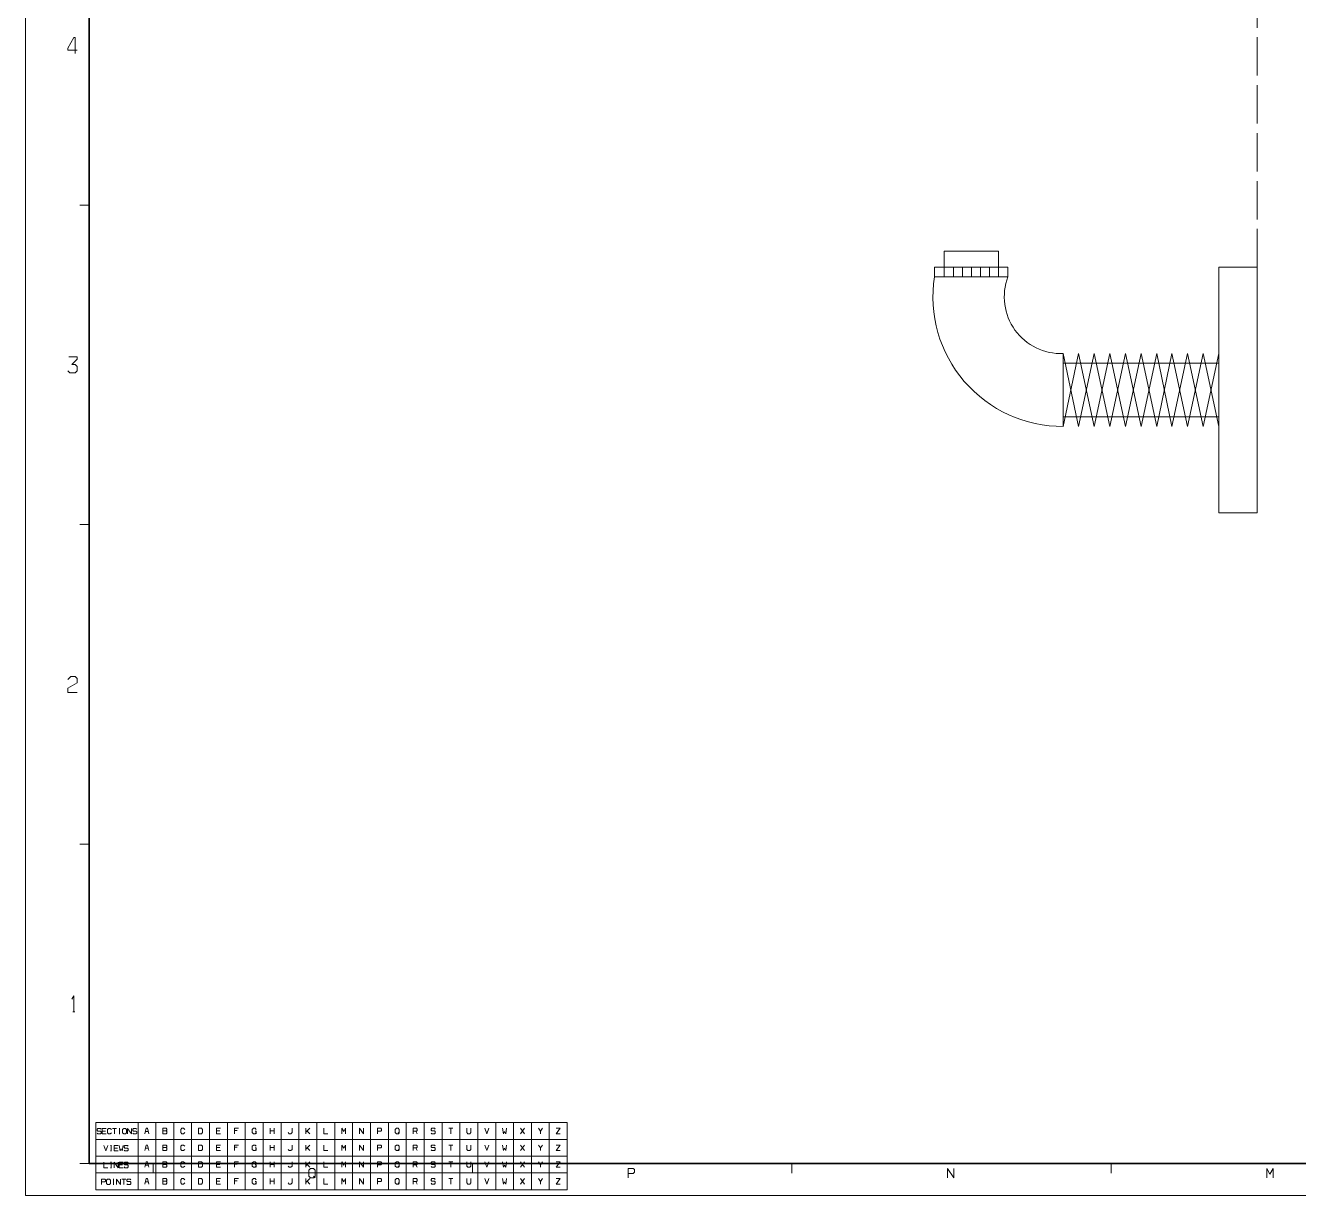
# Model space of a CAD drawing. Extents: x 3 to 1653, y -7 to 838.
# Drawn here: x 3.1 to 401.8, y -5.4 to 360.9 of the extents above; entities that cross this region are included whole.
import ezdxf

# ---------------------------------------------------------------- set-up
doc = ezdxf.new("R2010")
doc.units = 0
doc.linetypes.add('DASHED', pattern=[15, 12, -3])

msp = doc.modelspace()

# ---------------------------------------------------------------- linework, layer by layer
at = {"color": 3, "lineweight": 13}
for p, q in [((3.134, -5.388), (3.134, 835.612)), ((20.134, 204.612), (23.134, 204.612)), ((25.178, -3.57), (25.178, 17.43)), ((25.178, 17.43), (172.778, 17.43)), ((38.378, -3.57), (38.378, 17.43)), ((43.978, -3.57), (43.978, 17.43)), ((49.578, -3.57), (49.578, 17.43)), ((55.178, -3.57), (55.178, 17.43)), ((60.778, -3.57), (60.778, 17.43)), ((66.378, -3.57), (66.378, 17.43)), ((71.978, -3.57), (71.978, 17.43)), ((77.578, -3.57), (77.578, 17.43)), ((83.178, -3.57), (83.178, 17.43)), ((88.778, -3.57), (88.778, 17.43)), ((94.378, -3.57), (94.378, 17.43)), ((99.978, -3.57), (99.978, 17.43)), ((105.578, -3.57), (105.578, 17.43)), ((111.178, -3.57), (111.178, 17.43)), ((116.778, -3.57), (116.778, 17.43)), ((122.378, -3.57), (122.378, 17.43)), ((127.978, -3.57), (127.978, 17.43)), ((133.578, -3.57), (133.578, 17.43)), ((139.178, -3.57), (139.178, 17.43)), ((144.778, -3.57), (144.778, 17.43)), ((150.378, -3.57), (150.378, 17.43)), ((155.978, -3.57), (155.978, 17.43)), ((161.578, -3.57), (161.578, 17.43)), ((167.178, -3.57), (167.178, 17.43)), ((172.778, -3.57), (172.778, 17.43)), ((25.178, 12.18), (172.778, 12.18)), ((25.178, 6.93), (172.778, 6.93)), ((25.178, 1.68), (172.778, 1.68)), ((172.778, -3.57), (172.778, 1.68)), ((25.178, -3.57), (172.778, -3.57)), ((3.134, -5.388), (1653.134, -5.388))]:
    msp.add_line(p, q, dxfattribs=at)
at = {"color": 3, "lineweight": 35}
for p, q in [((23.134, 8.612), (23.134, 825.612)), ((23.134, 4.612), (23.134, 206.362)), ((23.134, 4.612), (1643.134, 4.612))]:
    msp.add_line(p, q, dxfattribs=at)
at = {"color": 7, "linetype": 'DASHED', "lineweight": 13}
msp.add_line((388.799, 285.165), (388.799, 424.196), dxfattribs=at)
at = {"color": 190, "lineweight": 13}
for p, q in [((20.134, 304.612), (23.134, 304.612)), ((20.134, 104.612), (23.134, 104.612)), ((20.134, 4.612), (23.134, 4.612)), ((43.134, 1.612), (43.134, 4.612)), ((143.134, 1.612), (143.134, 4.612)), ((243.134, 1.612), (243.134, 4.612)), ((343.134, 1.612), (343.134, 4.612))]:
    msp.add_line(p, q, dxfattribs=at)
at = {"color": 150, "lineweight": 13}
for p, q in [((290.789, 285.165), (290.789, 290.165)), ((290.789, 290.165), (307.789, 290.165)), ((307.789, 285.165), (307.789, 290.165)), ((287.789, 285.165), (310.789, 285.165)), ((287.789, 282.165), (287.789, 285.165)), ((290.789, 282.165), (290.789, 285.165)), ((293.789, 282.165), (293.789, 285.165)), ((296.589, 282.165), (296.589, 285.165)), ((299.389, 282.165), (299.389, 285.165)), ((302.189, 282.165), (302.189, 285.165)), ((304.989, 282.165), (304.989, 285.165)), ((307.789, 282.165), (307.789, 285.165)), ((310.789, 282.165), (310.789, 285.165)), ((376.799, 208.337), (376.799, 285.165)), ((376.799, 285.165), (388.799, 285.165)), ((388.799, 208.337), (388.799, 285.165)), ((287.789, 282.165), (310.789, 282.165)), ((328.075, 235.337), (328.075, 258.165)), ((328.075, 258.165), (332.883, 235.337)), ((328.075, 235.337), (332.883, 258.165)), ((328.075, 255.165), (376.799, 255.165)), ((332.883, 258.165), (337.783, 235.337)), ((332.883, 235.337), (337.783, 258.165)), ((337.783, 258.165), (342.683, 235.337)), ((337.783, 235.337), (342.683, 258.165)), ((342.683, 258.165), (347.583, 235.337)), ((342.683, 235.337), (347.583, 258.165)), ((347.583, 258.165), (352.483, 235.337)), ((347.583, 235.337), (352.483, 258.165)), ((352.483, 258.165), (357.383, 235.337)), ((352.483, 235.337), (357.383, 258.165)), ((357.383, 258.165), (362.099, 235.337)), ((357.383, 235.337), (362.099, 258.165)), ((362.099, 258.165), (366.999, 235.337)), ((362.099, 235.337), (366.999, 258.165)), ((366.999, 235.337), (371.899, 258.165)), ((366.999, 258.165), (371.899, 235.337)), ((371.899, 235.337), (376.799, 258.165)), ((371.899, 258.165), (376.799, 235.337)), ((328.075, 238.337), (376.799, 238.337)), ((376.799, 208.337), (388.799, 208.337))]:
    msp.add_line(p, q, dxfattribs=at)
at = {"color": 190, "lineweight": 13}
for points in [[(18.652, 352.111), (18.652, 357.111), (18.325, 357.111), (16.361, 353.778), (16.361, 353.111), (19.307, 353.111)], [(16.361, 252.778), (17.016, 252.111), (18.652, 252.111), (19.307, 252.778), (19.307, 254.111), (18.652, 254.778), (17.67, 254.778), (19.307, 256.445), (19.307, 257.111), (16.688, 257.111)], [(16.361, 156.112), (17.343, 157.112), (18.652, 157.112), (19.307, 156.445), (19.307, 155.112), (16.361, 153.445), (16.361, 152.112), (19.307, 152.112)], [(17.65, 56.099), (18.305, 57.099), (18.305, 52.099)], [(17.977, 52.099), (18.632, 52.099)], [(93.299, 0.712), (93.85, 0.112)], [(191.832, 1.512), (193.483, 1.512), (193.85, 1.912), (193.85, 2.712), (193.483, 3.112), (191.832, 3.112), (191.832, 0.112)], [(291.832, 0.112), (291.832, 3.112), (293.85, 0.112), (293.85, 3.112)], [(391.832, 0.112), (391.832, 3.112), (392.841, 1.312), (393.85, 3.112), (393.85, 0.112)]]:
    msp.add_lwpolyline(points, dxfattribs=at)
at = {"color": 2, "lineweight": 13}
for points in [[(25.615, 14.104), (25.842, 13.877), (26.635, 13.877), (26.862, 14.104), (26.862, 14.557), (26.635, 14.784), (25.842, 14.784), (25.615, 15.011), (25.615, 15.351), (25.842, 15.577), (26.635, 15.577), (26.862, 15.351)], [(28.449, 15.577), (27.202, 15.577), (27.202, 13.877), (28.449, 13.877)], [(27.202, 14.784), (28.222, 14.784)], [(30.035, 15.237), (29.695, 15.577), (29.129, 15.577), (28.789, 15.237), (28.789, 14.217), (29.129, 13.877), (29.695, 13.877), (30.035, 14.217)], [(30.375, 15.577), (31.622, 15.577)], [(30.999, 13.877), (30.999, 15.577)], [(32.472, 15.577), (32.699, 15.577)], [(32.472, 13.877), (32.699, 13.877)], [(32.585, 13.877), (32.585, 15.577)], [(35.135, 13.877), (35.135, 15.577), (36.382, 13.877), (36.382, 15.577)], [(36.722, 14.104), (36.949, 13.877), (37.742, 13.877), (37.969, 14.104), (37.969, 14.557), (37.742, 14.784), (36.949, 14.784), (36.722, 15.011), (36.722, 15.351), (36.949, 15.577), (37.742, 15.577), (37.969, 15.351)], [(41.802, 13.955), (41.377, 15.655), (40.98, 15.655), (40.555, 13.955)], [(40.725, 14.635), (41.632, 14.635)], [(46.155, 14.862), (47.175, 14.862), (47.402, 15.088), (47.402, 15.428), (47.175, 15.655), (46.155, 15.655), (46.155, 13.955), (47.175, 13.955), (47.402, 14.182), (47.402, 14.635), (47.175, 14.862)], [(53.002, 15.315), (52.662, 15.655), (52.095, 15.655), (51.755, 15.315), (51.755, 14.295), (52.095, 13.955), (52.662, 13.955), (53.002, 14.295)], [(64.202, 15.655), (62.955, 15.655), (62.955, 13.955), (64.202, 13.955)], [(62.955, 14.862), (63.975, 14.862)], [(69.802, 15.655), (68.555, 15.655), (68.555, 13.955)], [(68.555, 14.975), (69.462, 14.975)], [(75.402, 14.295), (75.062, 13.955), (74.495, 13.955), (74.155, 14.295), (74.155, 15.315), (74.495, 15.655), (75.062, 15.655), (75.402, 15.315)], [(75.062, 14.748), (75.402, 14.748), (75.402, 13.955)], [(79.755, 13.955), (79.755, 15.655)], [(79.755, 14.862), (81.002, 14.862)], [(81.002, 15.655), (81.002, 13.955)], [(85.355, 14.295), (85.695, 13.955), (86.262, 13.955), (86.602, 14.295), (86.602, 15.655)], [(90.955, 15.655), (90.955, 13.955)], [(90.955, 14.408), (92.202, 15.655)], [(91.352, 14.805), (92.202, 13.955)], [(96.555, 15.655), (96.555, 13.955), (97.802, 13.955)], [(102.155, 13.955), (102.155, 15.655), (102.778, 14.635), (103.402, 15.655), (103.402, 13.955)], [(107.755, 13.955), (107.755, 15.655), (109.002, 13.955), (109.002, 15.655)], [(113.355, 14.748), (114.375, 14.748), (114.602, 14.975), (114.602, 15.428), (114.375, 15.655), (113.355, 15.655), (113.355, 13.955)], [(119.862, 14.295), (120.202, 13.955)], [(124.555, 13.955), (124.555, 15.655), (125.575, 15.655), (125.802, 15.428), (125.802, 14.975), (125.575, 14.748), (124.555, 14.748)], [(125.348, 14.748), (125.802, 13.955)], [(130.155, 14.182), (130.382, 13.955), (131.175, 13.955), (131.402, 14.182), (131.402, 14.635), (131.175, 14.862), (130.382, 14.862), (130.155, 15.088), (130.155, 15.428), (130.382, 15.655), (131.175, 15.655), (131.402, 15.428)], [(135.755, 15.655), (137.002, 15.655)], [(136.378, 13.955), (136.378, 15.655)], [(141.355, 15.655), (141.355, 14.295), (141.695, 13.955), (142.262, 13.955), (142.602, 14.295), (142.602, 15.655)], [(146.955, 15.655), (147.578, 13.955), (148.202, 15.655)], [(152.555, 15.655), (152.838, 13.955), (153.178, 14.635), (153.518, 13.955), (153.802, 15.655)], [(158.155, 13.955), (159.402, 15.655)], [(158.155, 15.655), (159.402, 13.955)], [(163.755, 15.655), (164.378, 14.748)], [(164.378, 13.955), (164.378, 14.748), (165.002, 15.655)], [(169.355, 15.655), (170.602, 15.655), (169.355, 13.955), (170.602, 13.955)], [(27.717, 10.279), (28.34, 8.579), (28.964, 10.279)], [(29.814, 10.279), (30.04, 10.279)], [(29.814, 8.579), (30.04, 8.579)], [(29.927, 8.579), (29.927, 10.279)], [(32.137, 10.279), (30.89, 10.279), (30.89, 8.579), (32.137, 8.579)], [(30.89, 9.485), (31.91, 9.485)], [(32.477, 10.279), (32.76, 8.579), (33.1, 9.259), (33.44, 8.579), (33.724, 10.279)], [(34.064, 8.805), (34.29, 8.579), (35.084, 8.579), (35.31, 8.805), (35.31, 9.259), (35.084, 9.485), (34.29, 9.485), (34.064, 9.712), (34.064, 10.052), (34.29, 10.279), (35.084, 10.279), (35.31, 10.052)], [(41.802, 8.705), (41.377, 10.405), (40.98, 10.405), (40.555, 8.705)], [(40.725, 9.385), (41.632, 9.385)], [(46.155, 9.612), (47.175, 9.612), (47.402, 9.838), (47.402, 10.178), (47.175, 10.405), (46.155, 10.405), (46.155, 8.705), (47.175, 8.705), (47.402, 8.932), (47.402, 9.385), (47.175, 9.612)], [(53.002, 10.065), (52.662, 10.405), (52.095, 10.405), (51.755, 10.065), (51.755, 9.045), (52.095, 8.705), (52.662, 8.705), (53.002, 9.045)], [(64.202, 10.405), (62.955, 10.405), (62.955, 8.705), (64.202, 8.705)], [(62.955, 9.612), (63.975, 9.612)], [(69.802, 10.405), (68.555, 10.405), (68.555, 8.705)], [(68.555, 9.725), (69.462, 9.725)], [(75.402, 9.045), (75.062, 8.705), (74.495, 8.705), (74.155, 9.045), (74.155, 10.065), (74.495, 10.405), (75.062, 10.405), (75.402, 10.065)], [(75.062, 9.498), (75.402, 9.498), (75.402, 8.705)], [(79.755, 8.705), (79.755, 10.405)], [(79.755, 9.612), (81.002, 9.612)], [(81.002, 10.405), (81.002, 8.705)], [(85.355, 9.045), (85.695, 8.705), (86.262, 8.705), (86.602, 9.045), (86.602, 10.405)], [(90.955, 10.405), (90.955, 8.705)], [(90.955, 9.158), (92.202, 10.405)], [(91.352, 9.555), (92.202, 8.705)], [(96.555, 10.405), (96.555, 8.705), (97.802, 8.705)], [(102.155, 8.705), (102.155, 10.405), (102.778, 9.385), (103.402, 10.405), (103.402, 8.705)], [(107.755, 8.705), (107.755, 10.405), (109.002, 8.705), (109.002, 10.405)], [(113.355, 9.498), (114.375, 9.498), (114.602, 9.725), (114.602, 10.178), (114.375, 10.405), (113.355, 10.405), (113.355, 8.705)], [(119.862, 9.045), (120.202, 8.705)], [(124.555, 8.705), (124.555, 10.405), (125.575, 10.405), (125.802, 10.178), (125.802, 9.725), (125.575, 9.498), (124.555, 9.498)], [(125.348, 9.498), (125.802, 8.705)], [(130.155, 8.932), (130.382, 8.705), (131.175, 8.705), (131.402, 8.932), (131.402, 9.385), (131.175, 9.612), (130.382, 9.612), (130.155, 9.838), (130.155, 10.178), (130.382, 10.405), (131.175, 10.405), (131.402, 10.178)], [(135.755, 10.405), (137.002, 10.405)], [(136.378, 8.705), (136.378, 10.405)], [(141.355, 10.405), (141.355, 9.045), (141.695, 8.705), (142.262, 8.705), (142.602, 9.045), (142.602, 10.405)], [(146.955, 10.405), (147.578, 8.705), (148.202, 10.405)], [(152.555, 10.405), (152.838, 8.705), (153.178, 9.385), (153.518, 8.705), (153.802, 10.405)], [(158.155, 8.705), (159.402, 10.405)], [(158.155, 10.405), (159.402, 8.705)], [(163.755, 10.405), (164.378, 9.498)], [(164.378, 8.705), (164.378, 9.498), (165.002, 10.405)], [(169.355, 10.405), (170.602, 10.405), (169.355, 8.705), (170.602, 8.705)], [(27.717, 5.029), (27.717, 3.329), (28.964, 3.329)], [(29.814, 5.029), (30.04, 5.029)], [(29.927, 3.329), (29.927, 5.029)], [(30.89, 3.329), (30.89, 5.029), (32.137, 3.329), (32.137, 5.029)], [(33.724, 5.029), (32.477, 5.029), (32.477, 3.329), (33.724, 3.329)], [(32.477, 4.235), (33.497, 4.235)], [(34.064, 3.555), (34.29, 3.329), (35.084, 3.329), (35.31, 3.555), (35.31, 4.009), (35.084, 4.235), (34.29, 4.235), (34.064, 4.462), (34.064, 4.802), (34.29, 5.029), (35.084, 5.029), (35.31, 4.802)], [(41.802, 3.455), (41.377, 5.155), (40.98, 5.155), (40.555, 3.455)], [(40.725, 4.135), (41.632, 4.135)], [(46.155, 4.362), (47.175, 4.362), (47.402, 4.588), (47.402, 4.928), (47.175, 5.155), (46.155, 5.155), (46.155, 3.455), (47.175, 3.455), (47.402, 3.682), (47.402, 4.135), (47.175, 4.362)], [(53.002, 4.815), (52.662, 5.155), (52.095, 5.155), (51.755, 4.815), (51.755, 3.795), (52.095, 3.455), (52.662, 3.455), (53.002, 3.795)], [(64.202, 5.155), (62.955, 5.155), (62.955, 3.455), (64.202, 3.455)], [(62.955, 4.362), (63.975, 4.362)], [(69.802, 5.155), (68.555, 5.155), (68.555, 3.455)], [(68.555, 4.475), (69.462, 4.475)], [(75.402, 3.795), (75.062, 3.455), (74.495, 3.455), (74.155, 3.795), (74.155, 4.815), (74.495, 5.155), (75.062, 5.155), (75.402, 4.815)], [(75.062, 4.248), (75.402, 4.248), (75.402, 3.455)], [(79.755, 3.455), (79.755, 5.155)], [(79.755, 4.362), (81.002, 4.362)], [(81.002, 5.155), (81.002, 3.455)], [(85.355, 3.795), (85.695, 3.455), (86.262, 3.455), (86.602, 3.795), (86.602, 5.155)], [(90.955, 5.155), (90.955, 3.455)], [(90.955, 3.908), (92.202, 5.155)], [(91.352, 4.305), (92.202, 3.455)], [(96.555, 5.155), (96.555, 3.455), (97.802, 3.455)], [(102.155, 3.455), (102.155, 5.155), (102.778, 4.135), (103.402, 5.155), (103.402, 3.455)], [(107.755, 3.455), (107.755, 5.155), (109.002, 3.455), (109.002, 5.155)], [(113.355, 4.248), (114.375, 4.248), (114.602, 4.475), (114.602, 4.928), (114.375, 5.155), (113.355, 5.155), (113.355, 3.455)], [(124.555, 3.455), (124.555, 5.155), (125.575, 5.155), (125.802, 4.928), (125.802, 4.475), (125.575, 4.248), (124.555, 4.248)], [(125.348, 4.248), (125.802, 3.455)], [(130.155, 3.682), (130.382, 3.455), (131.175, 3.455), (131.402, 3.682), (131.402, 4.135), (131.175, 4.362), (130.382, 4.362), (130.155, 4.588), (130.155, 4.928), (130.382, 5.155), (131.175, 5.155), (131.402, 4.928)], [(135.755, 5.155), (137.002, 5.155)], [(136.378, 3.455), (136.378, 5.155)], [(141.355, 5.155), (141.355, 3.795), (141.695, 3.455), (142.262, 3.455), (142.602, 3.795), (142.602, 5.155)], [(146.955, 5.155), (147.578, 3.455), (148.202, 5.155)], [(152.555, 5.155), (152.838, 3.455), (153.178, 4.135), (153.518, 3.455), (153.802, 5.155)], [(158.155, 3.455), (159.402, 5.155)], [(158.155, 5.155), (159.402, 3.455)], [(163.755, 5.155), (164.378, 4.248)], [(164.378, 3.455), (164.378, 4.248), (165.002, 5.155)], [(169.355, 5.155), (170.602, 5.155), (169.355, 3.455), (170.602, 3.455)], [(29.814, 3.329), (30.04, 3.329)], [(119.862, 3.795), (120.202, 3.455)], [(26.924, -1.128), (27.944, -1.128), (28.17, -0.901), (28.17, -0.448), (27.944, -0.221), (26.924, -0.221), (26.924, -1.921)], [(30.607, -0.221), (30.834, -0.221)], [(30.607, -1.921), (30.834, -1.921)], [(30.72, -1.921), (30.72, -0.221)], [(31.684, -1.921), (31.684, -0.221), (32.93, -1.921), (32.93, -0.221)], [(33.27, -0.221), (34.517, -0.221)], [(33.894, -1.921), (33.894, -0.221)], [(34.857, -1.695), (35.084, -1.921), (35.877, -1.921), (36.104, -1.695), (36.104, -1.241), (35.877, -1.015), (35.084, -1.015), (34.857, -0.788), (34.857, -0.448), (35.084, -0.221), (35.877, -0.221), (36.104, -0.448)], [(41.802, -1.795), (41.377, -0.095), (40.98, -0.095), (40.555, -1.795)], [(40.725, -1.115), (41.632, -1.115)], [(46.155, -0.888), (47.175, -0.888), (47.402, -0.662), (47.402, -0.322), (47.175, -0.095), (46.155, -0.095), (46.155, -1.795), (47.175, -1.795), (47.402, -1.568), (47.402, -1.115), (47.175, -0.888)], [(53.002, -0.435), (52.662, -0.095), (52.095, -0.095), (51.755, -0.435), (51.755, -1.455), (52.095, -1.795), (52.662, -1.795), (53.002, -1.455)], [(64.202, -0.095), (62.955, -0.095), (62.955, -1.795), (64.202, -1.795)], [(62.955, -0.888), (63.975, -0.888)], [(69.802, -0.095), (68.555, -0.095), (68.555, -1.795)], [(68.555, -0.775), (69.462, -0.775)], [(75.402, -1.455), (75.062, -1.795), (74.495, -1.795), (74.155, -1.455), (74.155, -0.435), (74.495, -0.095), (75.062, -0.095), (75.402, -0.435)], [(75.062, -1.002), (75.402, -1.002), (75.402, -1.795)], [(79.755, -1.795), (79.755, -0.095)], [(79.755, -0.888), (81.002, -0.888)], [(81.002, -0.095), (81.002, -1.795)], [(85.355, -1.455), (85.695, -1.795), (86.262, -1.795), (86.602, -1.455), (86.602, -0.095)], [(90.955, -0.095), (90.955, -1.795)], [(90.955, -1.342), (92.202, -0.095)], [(91.352, -0.945), (92.202, -1.795)], [(96.555, -0.095), (96.555, -1.795), (97.802, -1.795)], [(102.155, -1.795), (102.155, -0.095), (102.778, -1.115), (103.402, -0.095), (103.402, -1.795)], [(107.755, -1.795), (107.755, -0.095), (109.002, -1.795), (109.002, -0.095)], [(113.355, -1.002), (114.375, -1.002), (114.602, -0.775), (114.602, -0.322), (114.375, -0.095), (113.355, -0.095), (113.355, -1.795)], [(119.862, -1.455), (120.202, -1.795)], [(124.555, -1.795), (124.555, -0.095), (125.575, -0.095), (125.802, -0.322), (125.802, -0.775), (125.575, -1.002), (124.555, -1.002)], [(125.348, -1.002), (125.802, -1.795)], [(130.155, -1.568), (130.382, -1.795), (131.175, -1.795), (131.402, -1.568), (131.402, -1.115), (131.175, -0.888), (130.382, -0.888), (130.155, -0.662), (130.155, -0.322), (130.382, -0.095), (131.175, -0.095), (131.402, -0.322)], [(135.755, -0.095), (137.002, -0.095)], [(136.378, -1.795), (136.378, -0.095)], [(141.355, -0.095), (141.355, -1.455), (141.695, -1.795), (142.262, -1.795), (142.602, -1.455), (142.602, -0.095)], [(146.955, -0.095), (147.578, -1.795), (148.202, -0.095)], [(152.555, -0.095), (152.838, -1.795), (153.178, -1.115), (153.518, -1.795), (153.802, -0.095)], [(158.155, -1.795), (159.402, -0.095)], [(158.155, -0.095), (159.402, -1.795)], [(163.755, -0.095), (164.378, -1.002)], [(164.378, -1.795), (164.378, -1.002), (165.002, -0.095)], [(169.355, -0.095), (170.602, -0.095), (169.355, -1.795), (170.602, -1.795)]]:
    msp.add_lwpolyline(points, dxfattribs=at)
for points in [[(33.549, 14.217), (33.889, 13.877), (34.455, 13.877), (34.795, 14.217), (34.795, 15.237), (34.455, 15.577), (33.889, 15.577), (33.549, 15.237)], [(57.355, 13.955), (58.262, 13.955), (58.602, 14.295), (58.602, 15.315), (58.262, 15.655), (57.355, 15.655)], [(120.202, 14.295), (120.202, 15.315), (119.862, 15.655), (119.295, 15.655), (118.955, 15.315), (118.955, 14.295), (119.295, 13.955), (119.862, 13.955)], [(57.355, 8.705), (58.262, 8.705), (58.602, 9.045), (58.602, 10.065), (58.262, 10.405), (57.355, 10.405)], [(120.202, 9.045), (120.202, 10.065), (119.862, 10.405), (119.295, 10.405), (118.955, 10.065), (118.955, 9.045), (119.295, 8.705), (119.862, 8.705)], [(57.355, 3.455), (58.262, 3.455), (58.602, 3.795), (58.602, 4.815), (58.262, 5.155), (57.355, 5.155)], [(120.202, 3.795), (120.202, 4.815), (119.862, 5.155), (119.295, 5.155), (118.955, 4.815), (118.955, 3.795), (119.295, 3.455), (119.862, 3.455)], [(28.51, -1.581), (28.85, -1.921), (29.417, -1.921), (29.757, -1.581), (29.757, -0.561), (29.417, -0.221), (28.85, -0.221), (28.51, -0.561)], [(57.355, -1.795), (58.262, -1.795), (58.602, -1.455), (58.602, -0.435), (58.262, -0.095), (57.355, -0.095)], [(120.202, -1.455), (120.202, -0.435), (119.862, -0.095), (119.295, -0.095), (118.955, -0.435), (118.955, -1.455), (119.295, -1.795), (119.862, -1.795)]]:
    msp.add_lwpolyline(points, close=True, dxfattribs=at)
at = {"color": 190, "lineweight": 13}
msp.add_lwpolyline([(93.85, 0.712), (93.85, 2.512), (93.299, 3.112), (92.382, 3.112), (91.832, 2.512), (91.832, 0.712), (92.382, 0.112), (93.299, 0.112)], close=True, dxfattribs=at)
at = {"color": 150, "lineweight": 13}
for centre, radius, start, end in [((327.875, 275.908), 40.572, 171.12891, 270.28176), ((327.406, 275.908), 17.756, 159.36742, 272.16047)]:
    msp.add_arc(centre, radius, start, end, dxfattribs=at)

doc.saveas('drawing.dxf')
